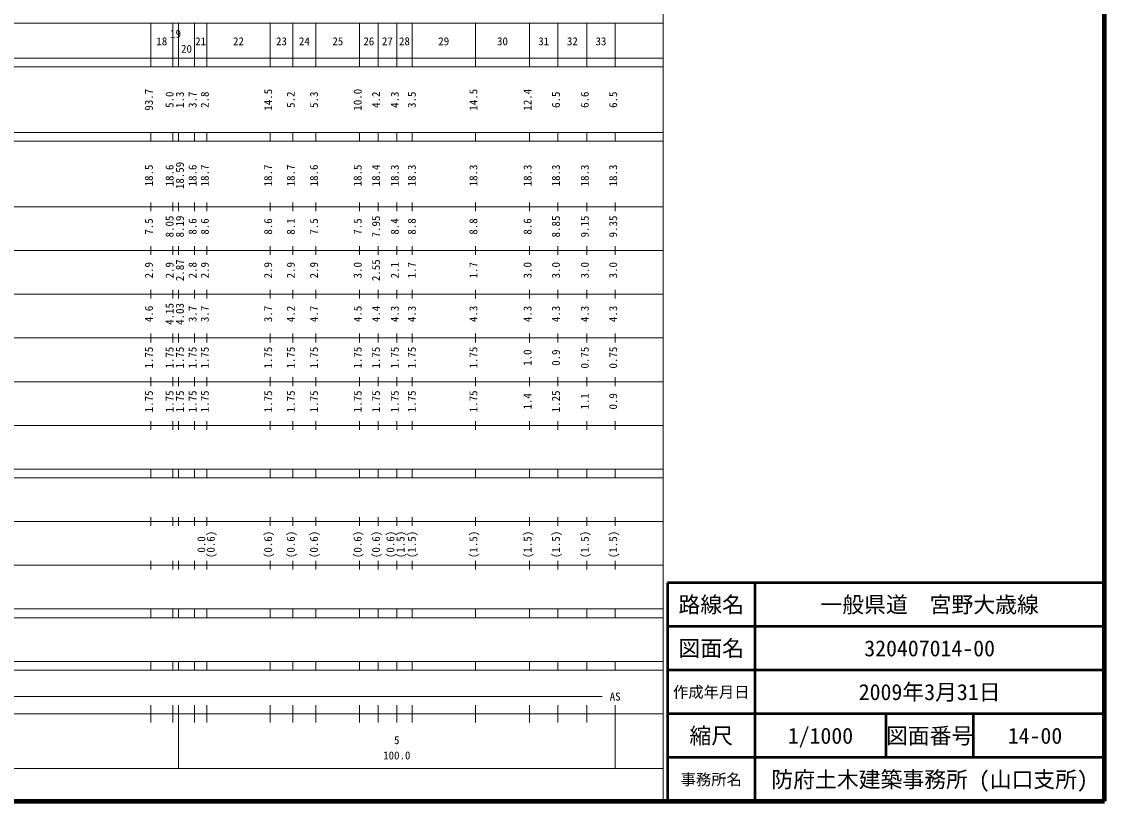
# Model space of a CAD drawing. Units: millimetres on the paper, enlarged 1000 times. Extents: x 40000 to 680000, y 20000 to 380000.
# Drawn here: x 432113 to 680000, y 20000 to 198357 of the extents above; entities that cross this region are included whole.
import ezdxf
from ezdxf.enums import TextEntityAlignment as Align

# ---------------------------------------------------------------- set-up
doc = ezdxf.new("R2010")
doc.units = ezdxf.units.MM
doc.header["$LTSCALE"] = 1000
for name, color, linetype, lineweight in [('M-TTL', 2, 'Continuous', 140), ('M-TTL-BAND', 7, 'Continuous', 13), ('M-TTL-FRAM', 2, 'Continuous', 50), ('M-TTL-LINE', 7, 'Continuous', 50)]:
    doc.layers.add(name, color=color, linetype=linetype, lineweight=lineweight)
doc.layers.add('M-TTL-TXT', color=7, linetype='Continuous')
doc.styles.add('ＭＳ ゴシック', font='')
doc.styles.get('ＭＳ ゴシック').set_extended_font_data('MS Gothic')

msp = doc.modelspace()

# ---------------------------------------------------------------- linework, layer by layer
at = {"layer": 'M-TTL'}
for p, q in [((680000, 20000), (680000, 380000)), ((40000, 20000), (680000, 20000))]:
    msp.add_line(p, q, dxfattribs=at)
at = {"layer": 'M-TTL-BAND'}
for p, q in [((579000, 20000), (579000, 370000)), ((68000, 198000), (579000, 198000)), ((461700, 188000), (461700, 198000)), ((466700, 188000), (466700, 198000)), ((468000, 188000), (468000, 198000)), ((471700, 188000), (471700, 198000)), ((474500, 188000), (474500, 198000)), ((489000, 188000), (489000, 198000)), ((494200, 188000), (494200, 198000)), ((499500, 188000), (499500, 198000)), ((509500, 188000), (509500, 198000)), ((513700, 188000), (513700, 198000)), ((518000, 188000), (518000, 198000)), ((521500, 188000), (521500, 198000)), ((536000, 188000), (536000, 198000)), ((548400, 188000), (548400, 198000)), ((554900, 188000), (554900, 198000)), ((561500, 188000), (561500, 198000)), ((568000, 188000), (568000, 198000)), ((40000, 190000), (579000, 190000)), ((40000, 188000), (579000, 188000)), ((40000, 173000), (579000, 173000)), ((461700, 171000), (461700, 173000)), ((466700, 171000), (466700, 173000)), ((468000, 171000), (468000, 173000)), ((471700, 171000), (471700, 173000)), ((474500, 171000), (474500, 173000)), ((489000, 171000), (489000, 173000)), ((494200, 171000), (494200, 173000)), ((499500, 171000), (499500, 173000)), ((509500, 171000), (509500, 173000)), ((513700, 171000), (513700, 173000)), ((518000, 171000), (518000, 173000)), ((521500, 171000), (521500, 173000)), ((536000, 171000), (536000, 173000)), ((548400, 171000), (548400, 173000)), ((554900, 171000), (554900, 173000)), ((561500, 171000), (561500, 173000)), ((568000, 171000), (568000, 173000)), ((40000, 171000), (579000, 171000)), ((461700, 155000), (461700, 157000)), ((466700, 155000), (466700, 157000)), ((468000, 155000), (468000, 157000)), ((471700, 155000), (471700, 157000)), ((474500, 155000), (474500, 157000)), ((489000, 155000), (489000, 157000)), ((494200, 155000), (494200, 157000)), ((499500, 155000), (499500, 157000)), ((509500, 155000), (509500, 157000)), ((513700, 155000), (513700, 157000)), ((518000, 155000), (518000, 157000)), ((521500, 155000), (521500, 157000)), ((536000, 155000), (536000, 157000)), ((548400, 155000), (548400, 157000)), ((554900, 155000), (554900, 157000)), ((561500, 155000), (561500, 157000)), ((568000, 155000), (568000, 157000)), ((40000, 156000), (579000, 156000)), ((461700, 145000), (461700, 147000)), ((466700, 145000), (466700, 147000)), ((468000, 145000), (468000, 147000)), ((471700, 145000), (471700, 147000)), ((474500, 145000), (474500, 147000)), ((489000, 145000), (489000, 147000)), ((494200, 145000), (494200, 147000)), ((499500, 145000), (499500, 147000)), ((509500, 145000), (509500, 147000)), ((513700, 145000), (513700, 147000)), ((518000, 145000), (518000, 147000)), ((521500, 145000), (521500, 147000)), ((536000, 145000), (536000, 147000)), ((548400, 145000), (548400, 147000)), ((554900, 145000), (554900, 147000)), ((561500, 145000), (561500, 147000)), ((568000, 145000), (568000, 147000)), ((46000, 146000), (579000, 146000)), ((461700, 135000), (461700, 137000)), ((466700, 135000), (466700, 137000)), ((468000, 135000), (468000, 137000)), ((471700, 135000), (471700, 137000)), ((474500, 135000), (474500, 137000)), ((489000, 135000), (489000, 137000)), ((494200, 135000), (494200, 137000)), ((499500, 135000), (499500, 137000)), ((509500, 135000), (509500, 137000)), ((513700, 135000), (513700, 137000)), ((518000, 135000), (518000, 137000)), ((521500, 135000), (521500, 137000)), ((536000, 135000), (536000, 137000)), ((548400, 135000), (548400, 137000)), ((554900, 135000), (554900, 137000)), ((561500, 135000), (561500, 137000)), ((568000, 135000), (568000, 137000)), ((52000, 136000), (579000, 136000)), ((461700, 125000), (461700, 127000)), ((466700, 125000), (466700, 127000)), ((468000, 125000), (468000, 127000)), ((471700, 125000), (471700, 127000)), ((474500, 125000), (474500, 127000)), ((489000, 125000), (489000, 127000)), ((494200, 125000), (494200, 127000)), ((499500, 125000), (499500, 127000)), ((509500, 125000), (509500, 127000)), ((513700, 125000), (513700, 127000)), ((518000, 125000), (518000, 127000)), ((521500, 125000), (521500, 127000)), ((536000, 125000), (536000, 127000)), ((548400, 125000), (548400, 127000)), ((554900, 125000), (554900, 127000)), ((561500, 125000), (561500, 127000)), ((568000, 125000), (568000, 127000)), ((46000, 126000), (579000, 126000)), ((461700, 115000), (461700, 117000)), ((466700, 115000), (466700, 117000)), ((468000, 115000), (468000, 117000)), ((471700, 115000), (471700, 117000)), ((474500, 115000), (474500, 117000)), ((489000, 115000), (489000, 117000)), ((494200, 115000), (494200, 117000)), ((499500, 115000), (499500, 117000)), ((509500, 115000), (509500, 117000)), ((513700, 115000), (513700, 117000)), ((518000, 115000), (518000, 117000)), ((521500, 115000), (521500, 117000)), ((536000, 115000), (536000, 117000)), ((548400, 115000), (548400, 117000)), ((554900, 115000), (554900, 117000)), ((561500, 115000), (561500, 117000)), ((568000, 115000), (568000, 117000)), ((52000, 116000), (579000, 116000)), ((461700, 105000), (461700, 107000)), ((466700, 105000), (466700, 107000)), ((468000, 105000), (468000, 107000)), ((471700, 105000), (471700, 107000)), ((474500, 105000), (474500, 107000)), ((489000, 105000), (489000, 107000)), ((494200, 105000), (494200, 107000)), ((499500, 105000), (499500, 107000)), ((509500, 105000), (509500, 107000)), ((513700, 105000), (513700, 107000)), ((518000, 105000), (518000, 107000)), ((521500, 105000), (521500, 107000)), ((536000, 105000), (536000, 107000)), ((548400, 105000), (548400, 107000)), ((554900, 105000), (554900, 107000)), ((561500, 105000), (561500, 107000)), ((568000, 105000), (568000, 107000)), ((46000, 106000), (579000, 106000)), ((40000, 96000), (579000, 96000)), ((461700, 94000), (461700, 96000)), ((466700, 94000), (466700, 96000)), ((468000, 94000), (468000, 96000)), ((471700, 94000), (471700, 96000)), ((474500, 94000), (474500, 96000)), ((489000, 94000), (489000, 96000)), ((494200, 94000), (494200, 96000)), ((499500, 94000), (499500, 96000)), ((509500, 94000), (509500, 96000)), ((513700, 94000), (513700, 96000)), ((518000, 94000), (518000, 96000)), ((521500, 94000), (521500, 96000)), ((536000, 94000), (536000, 96000)), ((548400, 94000), (548400, 96000)), ((554900, 94000), (554900, 96000)), ((561500, 94000), (561500, 96000)), ((568000, 94000), (568000, 96000)), ((40000, 94000), (579000, 94000)), ((461700, 83000), (461700, 85000)), ((466700, 83000), (466700, 85000)), ((468000, 83000), (468000, 85000)), ((471700, 83000), (471700, 85000)), ((474500, 83000), (474500, 85000)), ((489000, 83000), (489000, 85000)), ((494200, 83000), (494200, 85000)), ((499500, 83000), (499500, 85000)), ((509500, 83000), (509500, 85000)), ((513700, 83000), (513700, 85000)), ((518000, 83000), (518000, 85000)), ((521500, 83000), (521500, 85000)), ((536000, 83000), (536000, 85000)), ((548400, 83000), (548400, 85000)), ((554900, 83000), (554900, 85000)), ((561500, 83000), (561500, 85000)), ((568000, 83000), (568000, 85000)), ((49000, 84000), (579000, 84000)), ((461700, 73000), (461700, 75000)), ((466700, 73000), (466700, 75000)), ((468000, 73000), (468000, 75000)), ((471700, 73000), (471700, 75000)), ((474500, 73000), (474500, 75000)), ((489000, 73000), (489000, 75000)), ((494200, 73000), (494200, 75000)), ((499500, 73000), (499500, 75000)), ((509500, 73000), (509500, 75000)), ((513700, 73000), (513700, 75000)), ((518000, 73000), (518000, 75000)), ((521500, 73000), (521500, 75000)), ((536000, 73000), (536000, 75000)), ((548400, 73000), (548400, 75000)), ((554900, 73000), (554900, 75000)), ((561500, 73000), (561500, 75000)), ((568000, 73000), (568000, 75000)), ((40000, 74000), (579000, 74000)), ((40000, 64000), (579000, 64000)), ((40000, 62000), (579000, 62000)), ((461700, 62000), (461700, 64000)), ((466700, 62000), (466700, 64000)), ((468000, 62000), (468000, 64000)), ((471700, 62000), (471700, 64000)), ((474500, 62000), (474500, 64000)), ((489000, 62000), (489000, 64000)), ((494200, 62000), (494200, 64000)), ((499500, 62000), (499500, 64000)), ((509500, 62000), (509500, 64000)), ((513700, 62000), (513700, 64000)), ((518000, 62000), (518000, 64000)), ((521500, 62000), (521500, 64000)), ((536000, 62000), (536000, 64000)), ((548400, 62000), (548400, 64000)), ((554900, 62000), (554900, 64000)), ((561500, 62000), (561500, 64000)), ((568000, 62000), (568000, 64000)), ((40000, 52000), (579000, 52000)), ((40000, 50000), (579000, 50000)), ((461700, 50000), (461700, 52000)), ((466700, 50000), (466700, 52000)), ((468000, 50000), (468000, 52000)), ((471700, 50000), (471700, 52000)), ((474500, 50000), (474500, 52000)), ((489000, 50000), (489000, 52000)), ((494200, 50000), (494200, 52000)), ((499500, 50000), (499500, 52000)), ((509500, 50000), (509500, 52000)), ((513700, 50000), (513700, 52000)), ((518000, 50000), (518000, 52000)), ((521500, 50000), (521500, 52000)), ((536000, 50000), (536000, 52000)), ((548400, 50000), (548400, 52000)), ((554900, 50000), (554900, 52000)), ((561500, 50000), (561500, 52000)), ((568000, 50000), (568000, 52000)), ((71000, 44000), (565000, 44000)), ((40000, 40000), (579000, 40000)), ((461700, 38000), (461700, 42000)), ((466700, 38000), (466700, 42000)), ((468000, 27500), (468000, 42000)), ((471700, 38000), (471700, 42000)), ((474500, 38000), (474500, 42000)), ((489000, 38000), (489000, 42000)), ((494200, 38000), (494200, 42000)), ((499500, 38000), (499500, 42000)), ((509500, 38000), (509500, 42000)), ((513700, 38000), (513700, 42000)), ((518000, 38000), (518000, 42000)), ((521500, 38000), (521500, 42000)), ((536000, 38000), (536000, 42000)), ((548400, 38000), (548400, 42000)), ((554900, 38000), (554900, 42000)), ((561500, 38000), (561500, 42000)), ((568000, 27500), (568000, 42000)), ((68000, 27500), (579000, 27500))]:
    msp.add_line(p, q, dxfattribs=at)
at = {"layer": 'M-TTL-FRAM'}
for p, q in [((680000, 70000), (580000, 70000)), ((580000, 70000), (580000, 20000))]:
    msp.add_line(p, q, dxfattribs=at)
at = {"layer": 'M-TTL-LINE'}
for p, q in [((600000, 70000), (600000, 20000)), ((680000, 60000), (580000, 60000)), ((680000, 50000), (580000, 50000)), ((680000, 40000), (580000, 40000)), ((630000, 40000), (630000, 30000)), ((650000, 40000), (650000, 30000)), ((680000, 30000), (580000, 30000))]:
    msp.add_line(p, q, dxfattribs=at)

# ---------------------------------------------------------------- texts
at = {"layer": 'M-TTL-BAND', "style": 'ＭＳ ゴシック'}
for s, p in [('19', (467350, 194121)), ('18', (464200, 192405)), ('21', (473100, 192405)), ('22', (481750, 192405)), ('23', (491600, 192405)), ('24', (496850, 192405)), ('25', (504500, 192405)), ('26', (511600, 192405)), ('27', (515850, 192405)), ('28', (519750, 192405)), ('29', (528750, 192405)), ('30', (542200, 192405)), ('31', (551650, 192405)), ('32', (558200, 192405)), ('33', (564750, 192405)), ('20', (469850, 190695)), ('AS', (568000, 42500)), ('5', (518000, 32523)), ('100.0', (518000, 29033))]:
    msp.add_text(s, height=1833, dxfattribs=at).set_placement(p, align=Align.BOTTOM_CENTER)
for s, p in [('93.7', (462700, 180500)), ('5.0', (467436, 180500)), ('1.3', (469798, 180500)), ('3.7', (472700, 180500)), ('2.8', (475500, 180500)), ('14.5', (490000, 180500)), ('5.2', (495200, 180500)), ('5.3', (500500, 180500)), ('10.0', (510500, 180500)), ('4.2', (514700, 180500)), ('4.3', (519000, 180500)), ('3.5', (522897, 180500)), ('14.5', (537000, 180500)), ('12.4', (549400, 180500)), ('6.5', (555900, 180500)), ('6.6', (562500, 180500)), ('6.5', (569000, 180500)), ('18.59', (469798, 163174)), ('18.5', (462700, 163174)), ('18.6', (467436, 163174)), ('18.6', (472700, 163174)), ('18.7', (475500, 163174)), ('18.7', (490000, 163174)), ('18.7', (495200, 163174)), ('18.6', (500500, 163174)), ('18.5', (510500, 163174)), ('18.4', (514700, 163174)), ('18.3', (519000, 163174)), ('18.3', (522897, 163174)), ('18.3', (537000, 163174)), ('18.3', (549400, 163174)), ('18.3', (555900, 163174)), ('18.3', (562500, 163174)), ('18.3', (569000, 163174)), ('8.05', (467436, 151500)), ('8.19', (469798, 151500)), ('7.95', (514700, 151500)), ('8.85', (555900, 151500)), ('9.15', (562500, 151500)), ('9.35', (569000, 151500)), ('7.5', (462700, 151500)), ('8.6', (472700, 151500)), ('8.6', (475500, 151500)), ('8.6', (490000, 151500)), ('8.1', (495200, 151500)), ('7.5', (500500, 151500)), ('7.5', (510500, 151500)), ('8.4', (519000, 151500)), ('8.8', (522897, 151500)), ('8.8', (537000, 151500)), ('8.6', (549400, 151500)), ('2.87', (469798, 141500)), ('2.55', (514700, 141500)), ('2.9', (462700, 141500)), ('2.9', (467436, 141500)), ('2.8', (472700, 141500)), ('2.9', (475500, 141500)), ('2.9', (490000, 141500)), ('2.9', (495200, 141500)), ('2.9', (500500, 141500)), ('3.0', (510500, 141500)), ('2.1', (519000, 141500)), ('1.7', (522897, 141500)), ('1.7', (537000, 141500)), ('3.0', (549400, 141500)), ('3.0', (555900, 141500)), ('3.0', (562500, 141500)), ('3.0', (569000, 141500)), ('4.6', (462700, 131500)), ('4.15', (467436, 131500)), ('4.03', (469798, 131500)), ('3.7', (472700, 131500)), ('3.7', (475500, 131500)), ('3.7', (490000, 131500)), ('4.2', (495200, 131500)), ('4.7', (500500, 131500)), ('4.5', (510500, 131500)), ('4.4', (514700, 131500)), ('4.3', (519000, 131500)), ('4.3', (522897, 131500)), ('4.3', (537000, 131500)), ('4.3', (549400, 131500)), ('4.3', (555900, 131500)), ('4.3', (562500, 131500)), ('4.3', (569000, 131500)), ('1.75', (462700, 121500)), ('1.75', (467436, 121500)), ('1.75', (469798, 121500)), ('1.75', (472700, 121500)), ('1.75', (475500, 121500)), ('1.75', (490000, 121500)), ('1.75', (495200, 121500)), ('1.75', (500500, 121500)), ('1.75', (510500, 121500)), ('1.75', (514700, 121500)), ('1.75', (519000, 121500)), ('1.75', (522897, 121500)), ('1.75', (537000, 121500)), ('1.0', (549400, 121500)), ('0.9', (555900, 121500)), ('0.75', (562500, 121500)), ('0.75', (569000, 121500)), ('1.75', (462700, 111500)), ('1.75', (467436, 111500)), ('1.75', (469798, 111500)), ('1.75', (472700, 111500)), ('1.75', (475500, 111500)), ('1.75', (490000, 111500)), ('1.75', (495200, 111500)), ('1.75', (500500, 111500)), ('1.75', (510500, 111500)), ('1.75', (514700, 111500)), ('1.75', (519000, 111500)), ('1.75', (522897, 111500)), ('1.75', (537000, 111500)), ('1.4', (549400, 111500)), ('1.25', (555900, 111500)), ('1.1', (562500, 111500)), ('0.9', (569000, 111500)), ('0.0', (474719, 78764)), ('(0.6)', (476870, 78764)), ('(0.6)', (490000, 78764)), ('(0.6)', (495200, 78764)), ('(0.6)', (500500, 78764)), ('(0.6)', (510500, 78764)), ('(0.6)', (514700, 78764)), ('(0.6)', (518000, 78764)), ('(1.5)', (520323, 78764)), ('(1.5)', (522897, 78764)), ('(1.5)', (537000, 78764)), ('(1.5)', (549400, 78764)), ('(1.5)', (555900, 78764)), ('(1.5)', (562500, 78764)), ('(1.5)', (569000, 78764))]:
    msp.add_text(s, height=1833, rotation=90, dxfattribs=at).set_placement(p, align=Align.BOTTOM_CENTER)
at = {"layer": 'M-TTL-TXT', "style": 'ＭＳ ゴシック'}
for s, height, p in [('路線名', 3666, (590000, 65000)), ('一般県道\u3000宮野大歳線', 3666, (640000, 65000)), ('図面名', 3666, (590000, 55000)), ('320407014-00', 3666, (640000, 55000)), ('2009年3月31日', 3666, (640000, 45000)), ('作成年月日', 2566, (590000, 45000)), ('縮尺', 3666, (590000, 35000)), ('図面番号', 3666, (640000, 35000)), ('1/1000', 3666, (615000, 35000)), ('14-00', 3666, (664125, 35000)), ('防府土木建築事務所 (山口支所)', 3666, (640000, 25000)), ('事務所名', 2566, (590000, 25000))]:
    msp.add_text(s, height=height, dxfattribs=at).set_placement(p, align=Align.MIDDLE_CENTER)

doc.saveas('drawing.dxf')
